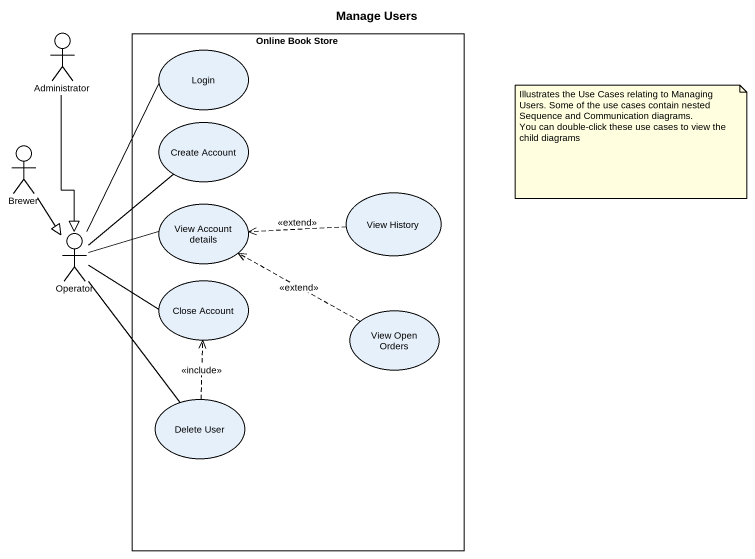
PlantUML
@startuml
title Manage Users
actor Administrator
rectangle "Online Book Store" as Online_Book_Store {
  usecase Login
  usecase "Create Account" as Create_Account
  usecase "View Account details" as View_Account_details
  usecase "View History" as View_History
  usecase "Close Account" as Close_Account
  usecase "View Open Orders" as View_Open_Orders
  usecase "Delete User" as Delete_User
}
actor Brewer
actor Operator
Administrator --|> Operator
Brewer --|> Operator
View_History .left.> View_Account_details : <<extend>>
Operator -up- Login
Operator -up- Create_Account
Operator -right- View_Account_details
Operator -right- Close_Account
Operator -- Delete_User
View_Open_Orders .left.> View_Account_details : <<extend>>
Delete_User .up.> Close_Account : <<include>>
note as N1
  Illustrates the Use Cases relating to Managing Users. Some of the use cases contain nested Sequence and Communication diagrams.
  You can double-click these use cases to view the child diagrams
end note
@enduml
